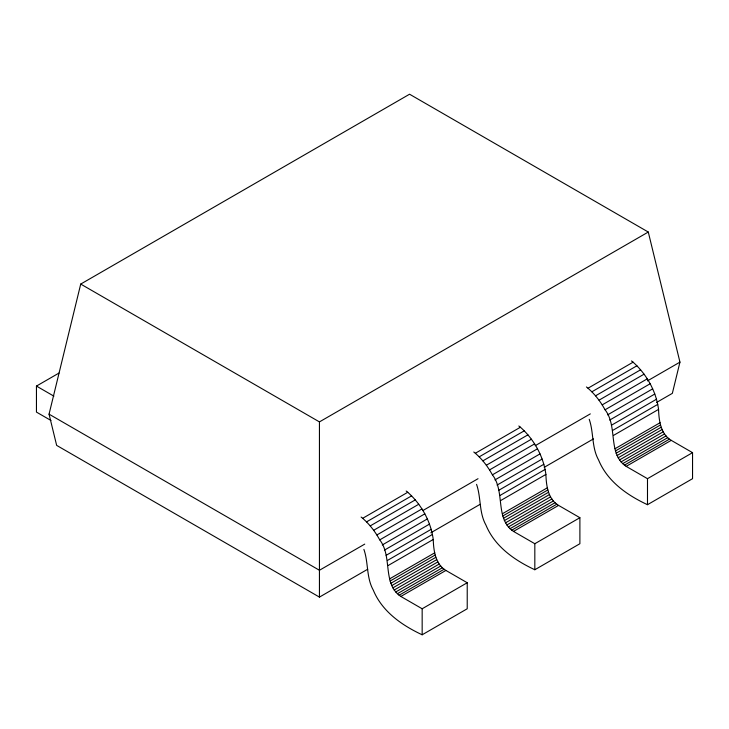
<?xml version="1.0" encoding="UTF-8"?>
<svg xmlns="http://www.w3.org/2000/svg" width="729" height="729" viewBox="0 0 729 729"><rect width="100%" height="100%" fill="white"/><g stroke="black" fill="none" stroke-linecap="round" stroke-linejoin="round"><path stroke-width="1.09" d="M319.439 597.106L319.439 421.9L80.719 284.073L49.053 414.163L56.652 445.383L319.439 597.106L367.744 569.212M80.719 284.073L409.561 94.214L648.281 232.041L679.947 362.131L672.348 393.35L656.574 402.454M50.984 420.487L36.45 412.095L36.45 386.078L58.985 373.066M319.439 421.9L648.281 232.041M361.11 517.052L362.696 518.292L407.757 492.275C421.38 504.377 430.821 521.372 433.245 539.478C433.591 550.595 435.35 564.155 445.911 570.442L467.225 582.744L467.225 608.77L422.164 634.786C401.87 625.291 382.087 611.531 373.275 590.098C366.231 577.523 368.528 562.56 363.899 549.393M473.768 452.007L475.354 453.256L520.415 427.23C534.038 439.332 543.488 456.327 545.903 474.433C546.249 485.55 548.008 499.11 558.569 505.397L579.892 517.708L579.892 543.725L534.822 569.741C514.528 560.246 494.745 546.486 485.933 525.053C478.889 512.478 481.186 497.515 476.556 484.348M586.426 386.962L588.011 388.211L633.082 362.185C646.696 374.287 656.146 391.282 658.56 409.397C658.907 420.505 660.674 434.065 671.236 440.352L692.55 452.663L692.55 478.68L647.489 504.696C627.195 495.21 607.412 481.441 598.6 460.017C591.547 447.433 593.843 432.47 589.223 419.303M362.696 518.292L366.541 521.882L411.612 495.866M475.354 453.256L479.208 456.837L524.269 430.821M588.011 388.211L591.866 391.801L636.927 365.776M366.541 521.882L370.223 525.901L415.293 499.884M479.208 456.837L482.89 460.856L527.951 434.839M591.866 391.801L595.547 395.811L640.609 369.794M370.223 525.901L373.685 530.275L418.756 504.258M482.89 460.856L486.352 465.23L531.414 439.213M595.547 395.811L599.01 400.185L644.072 374.168M373.685 530.275L376.884 534.958L421.945 508.933M486.352 465.23L489.542 469.913L534.603 443.897M599.01 400.185L602.2 404.868L647.27 378.852M364.746 544.107L319.439 570.269L49.053 414.163M422.866 510.555L478.024 478.707M535.15 445.729L590.317 413.881M647.443 380.893L679.947 362.131M467.225 582.744L422.164 608.77L400.85 596.459C382.005 583.747 392.749 556.664 379.754 539.87L424.825 513.854M579.892 517.708L534.822 543.725L513.508 531.414C494.663 518.702 505.416 491.619 492.421 474.825L537.483 448.809M692.55 452.663L647.489 478.68L626.165 466.369C607.33 453.657 618.074 426.574 605.079 409.78L650.14 383.764M382.278 544.955L427.34 518.939M494.936 479.91L540.007 453.894M607.603 414.865L652.665 388.849M384.411 550.131L429.472 524.115M497.069 485.086L542.13 459.07M609.726 420.05L654.797 394.024M386.115 555.334L431.185 529.318M498.782 490.289L543.843 464.273M611.44 425.244L656.501 399.228M430.83 532.79L480.119 504.331M544.199 467.344L593.488 438.885M387.381 560.483L432.443 534.457M500.039 495.438L545.101 469.421M612.697 430.392L657.768 404.376M388.174 565.504L433.245 539.478M500.841 500.459L545.903 474.433M613.499 435.413L658.56 409.397M389.687 578.817L434.757 552.801M502.354 513.772L547.415 487.756M615.012 448.727L660.073 422.711M390.079 581.059L435.14 555.042M502.737 516.014L547.807 489.997M615.404 450.969L660.465 424.952M390.744 583.364L435.805 557.348M503.402 518.319L548.463 492.303M616.06 453.274L661.13 427.258M391.655 585.669L436.717 559.653M504.313 520.624L549.384 494.608M616.98 455.579L662.041 429.563M392.803 587.911L437.865 561.895M505.461 522.875L550.532 496.85M618.128 457.83L663.19 431.814M394.152 590.053L439.223 564.036M506.819 525.008L551.88 498.991M619.477 459.963L664.538 433.946M395.674 592.021L440.735 566.005M508.332 526.976L553.402 500.96M620.999 461.931L666.06 435.915M397.323 593.77L442.385 567.754M509.981 528.725L555.051 502.709M622.648 463.68L667.709 437.664M399.064 595.265L444.125 569.249M511.722 530.22L556.792 504.204M624.389 465.175L669.45 439.159M400.85 596.459L445.911 570.442M513.508 531.414L558.569 505.397M626.165 466.369L671.236 440.352M36.45 386.078L53.891 396.148M631.496 360.946L633.082 362.185M518.829 425.991L520.415 427.23M406.171 491.027L407.757 492.275M602.2 404.868L605.079 409.78M489.542 469.913L492.421 474.825M376.884 534.958L379.754 539.87M647.489 478.68L647.489 504.696M534.822 543.725L534.822 569.741M422.164 608.77L422.164 634.786"/></g></svg>
